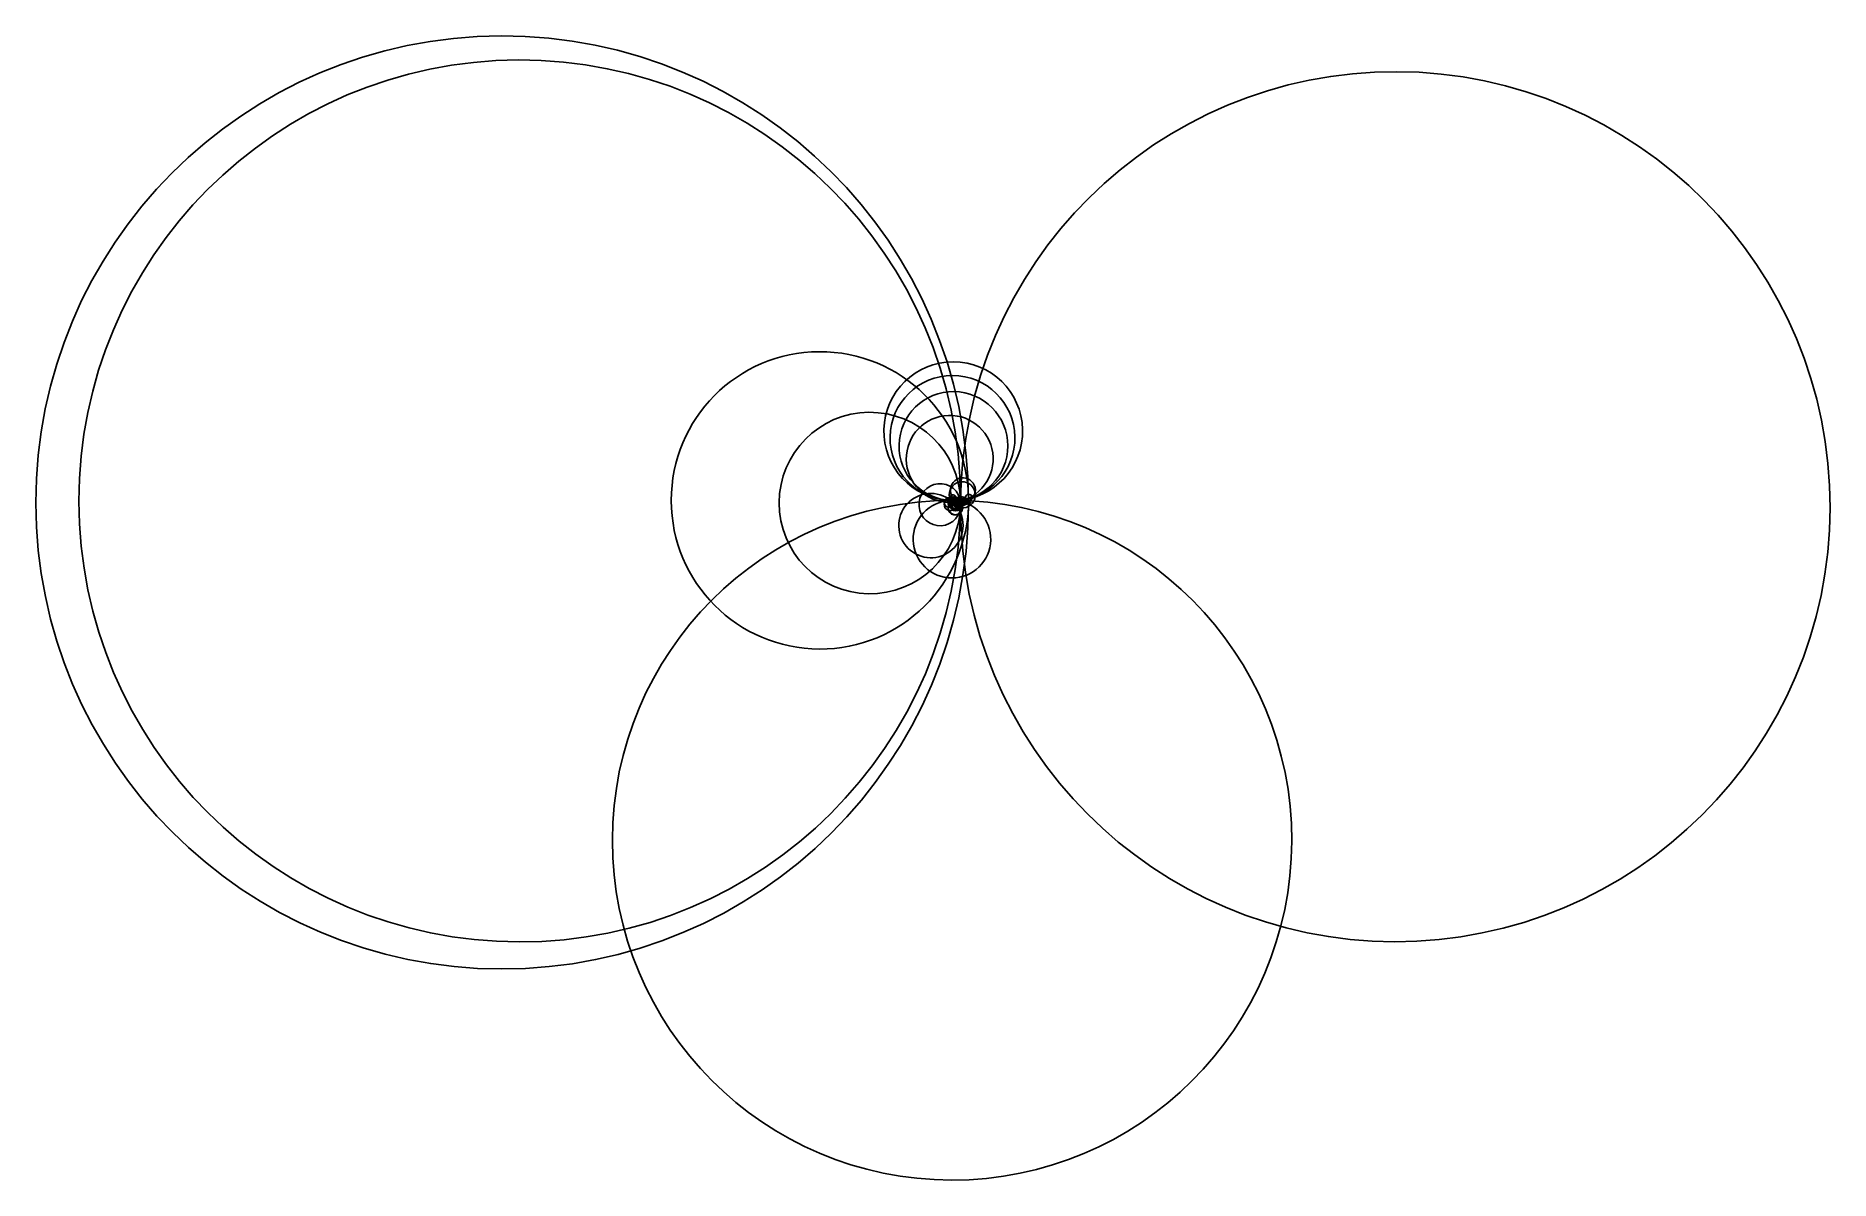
# Model space of a CAD drawing. Header units: metres. Extents: x -964 to 918, y -709 to 491.
import ezdxf

# ---------------------------------------------------------------- set-up
doc = ezdxf.new("R2010")
doc.units = ezdxf.units.M

msp = doc.modelspace()

# ---------------------------------------------------------------- linework, layer by layer
at = {"layer": 'MCD_Layer_0'}
for p, q in [((-6.262901, 6.65827), (-7.770516, 6.65827)), ((-7.748792, 2.496036), (-5.826258, 1.944258)), ((-7.588038, 6.288969), (-7.449007, 6.288969)), ((-7.566314, 2.313558), (-5.826258, 1.944258)), ((-5.826258, 1.944258), (-7.449007, 2.496036)), ((-5.826258, 1.944258), (-7.449007, 2.313558)), ((-5.826258, 1.944258), (-6.874249, 0.899469)), ((-5.826258, 1.944258), (-6.740819, 6.106491)), ((-6.419311, 2.313558), (-6.558341, 2.313558)), ((-6.462758, 3.690832), (-5.74588, 2.561207)), ((-6.184696, 4.212197), (-6.43669, 4.16875)), ((-6.396428, 0), (12.394303, 0)), ((-6.375864, 6.106491), (-5.826258, 1.944258)), ((-5.826258, 1.944258), (-6.349795, 3.838552)), ((-6.236833, 1.944258), (-6.236833, 2.496036)), ((-5.74588, 6.380207), (-6.110836, 6.462757)), ((-5.826258, 1.944258), (-5.97615, 4.299091)), ((-5.829941, 6.250694), (-5.826258, 1.944258)), ((-5.826258, 1.944258), (-5.826258, 6.250651)), ((-5.826258, 1.944258), (-5.389614, 6.154283)), ((-5.826258, 1.944258), (-5.771949, 5.472163)), ((-5.359201, 4.173095), (-5.826258, 1.944258)), ((-5.826258, 1.944258), (-5.454785, 3.890689)), ((-5.826258, 3.110813), (-5.41351, 2.893578)), ((-5.826258, 1.944258), (-5.826258, 3.106468)), ((-5.826258, 1.944258), (-5.826258, 2.976127)), ((-5.826258, 2.789304), (-3.041298, 2.850131)), ((-5.826258, 2.428693), (-5.430889, 2.689376)), ((-5.602505, 2.656791), (-5.826258, 1.944258)), ((-5.826258, 1.944258), (-5.826258, 2.289663)), ((-4.199163, 2.283145), (-5.826258, 1.944258)), ((-5.826258, 2.172355), (-2.250561, 2.211458)), ((-5.826258, 1.944258), (-4.112269, 2.087634)), ((-5.826258, 1.959373), (-1.519816, 1.95939)), ((-4.05796, 1.944258), (-5.826258, 1.944258)), ((-4.570636, 1.944258), (-5.826258, 1.944258)), ((-1.420721, 1.944258), (-5.826258, 1.944258)), ((-1.664025, 1.944258), (-5.826258, 1.944258)), ((-5.826258, 1.944258), (-5.826258, 0.204201)), ((-5.826258, 1.944258), (-5.826258, 1.029696)), ((-5.826258, 1.944258), (-5.826258, 1.325137)), ((-5.826258, 1.944258), (-5.826258, 0.503986)), ((-5.826258, 1.944258), (-5.826258, 1.333826)), ((-3.562663, 1.944258), (-5.826258, 1.944258)), ((-1.519843, 1.944258), (-5.826258, 1.944258)), ((-5.826258, 1.944258), (-5.826258, 1.212174)), ((-5.826258, 1.425065), (-3.410598, 1.555407)), ((-5.826258, 1.212174), (-5.274479, 1.212174)), ((-5.826258, 0), (-1.664025, 0.321509)), ((-5.741536, 5.055071), (-5.798017, 4.798733)), ((-5.63509, 3.045642), (-5.756742, 1.944258)), ((-5.548196, 2.532966), (-5.752398, 2.902267)), ((-5.68071, 3.955859), (-5.511266, 4.051443)), ((-5.639435, 1.351205), (-5.639435, 1.944258)), ((-5.274479, 1.029696), (-3.879827, 1.944258)), ((-1.664025, 0.503986), (-5.274479, 1.944258)), ((-5.213653, 2.663308), (-4.879111, 1.944258)), ((-5.18324, 2.806683), (-4.805251, 2.689376)), ((-5.181068, 4.107924), (-4.955143, 4.381641)), ((-3.881999, 1.996395), (-4.120959, 2.504726)), ((-3.601766, 1.177417), (-3.588732, 1.029696)), ((-1.282163, 1.833468), (-3.411071, 4.194818)), ((-3.380186, 1.703127), (-3.31067, 1.944258)), ((-3.360672, 4.77223), (-3.115631, 5.452178)), ((-1.282163, 1.833468), (-3.237283, 4.194818)), ((-3.216862, 4.588449), (-3.040467, 5.228425)), ((-2.732824, 2.141942), (-3.032609, 1.944258)), ((-2.741513, 2.806683), (-2.276629, 1.944258)), ((-1.282163, 1.833468), (-2.628589, 4.194818)), ((-2.577755, 4.706191), (-2.501288, 5.021182)), ((-1.282163, 1.833468), (-2.454366, 4.194818)), ((-2.410484, 4.659703), (-2.262764, 5.163689)), ((-1.282163, 1.833967), (-2.331204, 1.833468)), ((-2.250561, 2.780615), (-1.8074, 2.411315)), ((-1.897808, 1.843026), (-1.282163, 1.833468)), ((-1.86305, 2.006388), (-1.282163, 1.833468)), ((-1.846502, 1.394652), (-1.846502, 1.944258)), ((-1.281728, 1.75396), (-1.697517, 1.79089)), ((-1.683614, 2.350054), (-1.282163, 1.833468)), ((-1.282163, 1.894294), (-1.483757, 1.906459)), ((-1.282163, 2.27576), (-1.378181, 2.280104)), ((-1.299069, 0.182478), (-1.299069, 1.944258)), ((-1.282163, 6.635677), (-0.867243, 6.598313)), ((-0.666517, 6.54661), (-1.282163, 1.833468)), ((-1.282163, 6.494908), (-1.081002, 6.483177)), ((-0.701275, 6.382815), (-1.282163, 1.833468)), ((-1.282163, 6.113443), (-1.186144, 6.109098)), ((-0.880711, 6.039582), (-1.282163, 1.833468)), ((-0.301996, 5.163689), (-1.282163, 1.833468)), ((-1.282163, 1.833468), (0.846311, 4.194818)), ((-1.282163, 1.833468), (0.672523, 4.194818)), ((-1.282163, 1.833468), (0.064263, 4.194818)), ((-1.282163, 3.145571), (3.030397, 3.460128)), ((-1.282163, 2.943542), (2.978261, 3.316752)), ((-1.282163, 1.833468), (-1.282163, 3.145571)), ((-1.282163, 3.005671), (1.079188, 2.961789)), ((-1.282163, 1.833468), (-1.282163, 2.943542)), ((-1.282163, 2.631157), (2.667614, 2.910522)), ((-1.282163, 1.833468), (-1.282163, 2.631157)), ((-1.282163, 1.833468), (-0.767314, 2.585972)), ((-1.112284, 2.459106), (-1.282163, 2.441728)), ((-1.282163, 1.881466), (-1.282163, 1.833468)), ((-1.282163, 1.833468), (-1.282163, 0.521365)), ((3.430979, 1.833468), (-1.282163, 1.833468)), ((-1.282163, 1.833468), (-1.282163, 0.723394)), ((3.267184, 1.833468), (-1.282163, 1.833468)), ((-1.109243, 1.833468), (-1.282163, 1.833468)), ((-1.282163, 1.833468), (-1.282163, 1.035345)), ((2.923952, 1.833468), (-1.282163, 1.833468)), ((-0.765576, 1.833468), (-1.282163, 1.833468)), ((-1.282163, 1.833468), (-1.234165, 1.833468)), ((-1.282163, 1.833468), (-1.282163, 1.31862)), ((2.832279, 1.833468), (-1.282163, 1.833468)), ((-1.282163, 1.035345), (-0.509673, 0.756414)), ((-1.282163, 0.723394), (-0.82032, 0.350184)), ((-1.282163, 0.521365), (-0.872022, 0.206374)), ((-0.872022, 2.771926), (-1.13227, 2.449114)), ((-0.82032, 2.685031), (-0.989329, 2.414356)), ((-0.767314, 5.803665), (-0.470136, 5.486501)), ((-0.509673, 2.413053), (-0.678682, 2.234919)), ((-0.529659, 1.021007), (-0.212495, 0.852867)), ((-0.514018, 0), (-0.178171, 1.833468)), ((-0.427992, 0.075164), (0.045581, 1.833468)), ((-0.10996, 0.614342), (0.252824, 1.833468)), ((0.012996, 3.683446), (-0.063037, 3.368454)), ((1.075924, 0.707545), (0, 0)), ((0, 0), (0.000044, 0)), ((0.797485, 0.674044), (0.073543, 0.712495)), ((0.613869, 2.813635), (0.110317, 1.833468)), ((0.652103, 3.801188), (0.475708, 3.161212)), ((0.796347, 3.617406), (0.551306, 2.937459)), ((1.488063, 6.57572), (2.8132, 6.57572)), ((1.509786, 6.20642), (3.349772, 2.044187)), ((1.787848, 6.006563), (1.683575, 6.154283)), ((2.268335, 3.052594), (1.905551, 1.833468)), ((3.260705, 2.126736), (1.965981, 6.036976)), ((2.586368, 3.591338), (2.112794, 1.833468)), ((2.672393, 3.666936), (2.336547, 1.833468)), ((2.483002, 6.110836), (3.421459, 3.299808)), ((2.667614, 1.253449), (2.837058, 1.432017)), ((2.688034, 1.66359), (2.8149, 1.833468)), ((2.973954, 6.758198), (2.973954, 6.20642)), ((2.978261, 0.981905), (3.147704, 1.25258)), ((3.030397, 0.895011), (3.290645, 1.217823)), ((7.316493, 2.198424), (3.249843, 2.044187)), ((3.349772, 2.044187), (3.349771, 6.359067)), ((3.349772, 2.044187), (5.120241, 6.388897)), ((3.349772, 2.044187), (4.264333, 6.20642)), ((3.929791, 6.20642), (3.349772, 2.044187)), ((3.349772, 3.905895), (7.881305, 3.905895)), ((3.349772, 2.044187), (3.349772, 3.623489)), ((3.349772, 3.128192), (7.459868, 3.106468)), ((3.349772, 2.044187), (3.349772, 2.624206)), ((3.349772, 1.320792), (7.512005, 2.124564)), ((3.349772, 2.081117), (3.432321, 1.95512)), ((3.349772, 2.044187), (3.349772, 0)), ((5.135448, 2.044187), (3.349772, 2.044187)), ((7.664672, 2.044187), (3.349772, 2.044187)), ((3.349772, 2.040487), (3.349772, 2.044187)), ((3.349772, 2.044187), (3.349772, 0.273717)), ((7.694483, 2.044187), (3.349772, 2.044187)), ((3.349772, 1.507615), (7.694483, 1.372929)), ((4.112268, 6.388897), (4.112268, 6.57572)), ((4.959487, 6.336761), (4.777009, 6.115181)), ((6.45624, 5.658986), (6.777749, 5.658986)), ((7.952993, 1.496753), (6.638718, 5.841464)), ((6.777749, 1.861709), (6.660442, 1.861709)), ((7.952993, 1.496753), (6.660442, 1.679231)), ((6.777749, 5.841464), (7.952993, 1.496753)), ((7.464213, 4.377296), (7.464213, 5.658986)), ((7.512005, 0), (8.063783, 2.044187)), ((7.620623, 2.963093), (7.694483, 2.044187)), ((8.26364, 4.559774), (7.646691, 4.559774)), ((8.78935, 2.226664), (7.668415, 2.226664)), ((7.694483, 0.182478), (7.694483, 2.044187)), ((7.952993, 1.496753), (8.537357, 5.111552)), ((9.110859, 5.111552), (7.952993, 1.496753)), ((8.446118, 3.851586), (7.952993, 1.496753)), ((7.952993, 1.496753), (8.26364, 3.556146)), ((8.832797, 3.556146), (7.952993, 1.496753)), ((7.952993, 1.496753), (7.952993, 2.789305)), ((7.952993, 1.496753), (7.952993, 2.654618)), ((7.952993, 2.467796), (12.480182, 0.182478)), ((7.952993, 2.424349), (9.117376, 2.424349)), ((7.952993, 1.496753), (7.952993, 2.376557)), ((7.952993, 2.081117), (12.115226, 2.211458)), ((7.952993, 1.190451), (11.932748, 2.081117)), ((8.880589, 2.044186), (7.952993, 1.496753)), ((7.952993, 1.496753), (7.952993, 1.989878)), ((7.952993, 1.989878), (11.016014, 1.937741)), ((9.245545, 1.679231), (7.952993, 1.496753)), ((8.774144, 1.496753), (7.952993, 1.496753)), ((10.307826, 1.496753), (7.952993, 1.496753)), ((11.932748, 1.496753), (7.952993, 1.496753)), ((8.500427, 1.496753), (7.952993, 1.496753)), ((7.952993, 1.496753), (7.952993, 1.029696)), ((7.952993, 1.496753), (7.952993, 1.434701)), ((12.480182, 1.496753), (7.952993, 1.496753)), ((7.952993, 0.503986), (12.115226, 0.503986)), ((7.952993, 0.321509), (8.500427, 0.021724)), ((8.063783, 4.088373), (8.063783, 2.044187)), ((8.26364, 4.034064), (8.393981, 3.981927)), ((8.650319, 4.677081), (8.446118, 4.677081)), ((8.500427, 1.029696), (10.490304, 1.496753)), ((8.719835, 5.29403), (8.924036, 5.29403)), ((8.934898, 2.606826), (8.934898, 1.496753)), ((9.063067, 2.226664), (9.01093, 2.100668)), ((10.194864, 2.194079), (10.194864, 1.496753)), ((10.695107, 1.498326), (10.855861, 1.498326)), ((10.885673, 1.8074), (10.833537, 1.496753)), ((11.007926, 2.150033), (10.877585, 2.571469)), ((10.990547, 3.944398), (12.141896, 2.810429)), ((10.994892, 1.311503), (11.042684, 1.36364)), ((11.038339, 2.706156), (11.824132, 1.311503)), ((11.346813, 6.073307), (11.042684, 5.886484)), ((11.824132, 1.311503), (11.064407, 4.126876)), ((11.233851, 2.150033), (11.099165, 2.371613)), ((11.824132, 1.311503), (11.24254, 1.906729)), ((11.281643, 5.095747), (11.824132, 1.311503)), ((11.342469, 4.717757), (11.285988, 4.908924)), ((11.289731, 1.8074), (11.289731, 1.496753)), ((11.455431, 5.925586), (11.824132, 1.311503)), ((11.824132, 1.311503), (11.581428, 5.334706)), ((11.824132, 1.311503), (11.637909, 6.155856)), ((11.824132, 1.681403), (11.793719, 2.068082)), ((12.684985, 5.886484), (11.824132, 1.311503)), ((11.824132, 1.311503), (12.684985, 5.838692)), ((11.824132, 1.311503), (12.346097, 5.404221)), ((12.254858, 2.949459), (11.824132, 1.311503)), ((12.932633, 2.262995), (11.824132, 1.311503)), ((11.824132, 1.968154), (15.460655, 2.172356)), ((11.824132, 2.133253), (13.879181, 1.034041)), ((11.824132, 1.311503), (11.824132, 1.989878)), ((11.824132, 1.942086), (16.581591, 1.876915)), ((11.824132, 1.916018), (12.766935, 1.768297)), ((11.824132, 1.311503), (11.824132, 1.8074)), ((11.824132, 1.311503), (11.824132, 1.65968)), ((11.824132, 1.311503), (11.824132, 0.14772)), ((15.047908, 1.311503), (11.824132, 1.311503)), ((12.441081, 1.311503), (11.824132, 1.311503)), ((11.824132, 1.311503), (11.824132, 0.52571)), ((11.824132, 1.311503), (11.824132, 0.59957)), ((11.889303, 1.311503), (11.824132, 1.311503)), ((14.952324, 1.311503), (11.824132, 1.311503)), ((15.460655, 1.311503), (11.824132, 1.311503)), ((16.325253, 1.311503), (11.824132, 1.311503)), ((13.218785, 1.311503), (11.824132, 1.311503)), ((11.824132, 0.986249), (15.9994, 1.186106)), ((11.824132, 1.077488), (15.16956, 0.986249)), ((11.824132, 0.430126), (16.029813, 0.29544)), ((11.824132, 0.364956), (13.218785, 0.182478)), ((12.002865, 5.964689), (11.889902, 5.977723)), ((11.907281, 5.452013), (12.128861, 5.365119)), ((12.058745, 2.263594), (11.932748, 1.496753)), ((12.071781, 0.812461), (11.976197, 1.246932)), ((11.980542, 2.428693), (12.354187, 1.311503)), ((12.484528, 1.368584), (12.258603, 1.311503)), ((12.415612, 5.304293), (12.480783, 5.087057)), ((12.627904, 1.398997), (12.454115, 1.129625)), ((12.589401, 1.698183), (12.715397, 1.837213)), ((12.66266, 0), (12.66266, 1.496753)), ((12.936978, 3.279657), (12.789258, 3.475169)), ((12.867462, 4.765549), (12.867462, 6.068962)), ((13.405607, 0), (13.405607, 1.311503)), ((15.551894, 1.8074), (15.278178, 1.311503)), ((15.295556, 0.938458), (15.469345, 1.311503)), ((15.856024, 0.078205), (15.443277, 0.130341)), ((15.730028, 0.256338), (15.451966, 1.311503)), ((16.112362, 1.377273), (16.142775, 1.311503)), ((16.399113, 1.942086), (16.316564, 1.824779)), ((16.538144, 1.79871), (16.551178, 1.311503))]:
    msp.add_line(p, q, dxfattribs=at)
for centre, radius, start, end in [((-475.162899, 1.876526), 489.122029, 0.24325, 359.819795), ((-456.830081, 3.441171), 462.332353, 0.257613, 359.809638), ((461.522259, -2.566578), 456.057776, 179.962211, 179.735149), ((-141.935679, 4.02952), 155.916958, 0.585016, 359.537587), ((-2.112196, 76.642381), 72.73616, 272.73571, 267.257733), ((-2.938404, 69.447386), 65.5096, 272.17864, 267.80011), ((-1.922954, 61.009992), 57.067167, 270.643372, 268.27021), ((-89.61688, 1.277821), 95.099629, 1.383227, 358.199775), ((-5.805176, 47.525612), 45.581355, 273.163924, 270.016167), ((-16.021131, -0.499164), 22.063139, 6.801216, 2.408239), ((7.35444, 9.856307), 13.740261, 210.609517, 202.685192), ((7.974075, 14.60015), 13.103403, 287.271159, 270.056237), ((-3.313385, -352.310155), 356.279141, 90.053423, 89.807486), ((-25.532912, -22.417929), 33.711534, 51.50505, 38.496357), ((-3.480735, -36.655088), 40.661698, 92.68205, 87.390807), ((-5.29166, -0.48697), 6.249107, 85.740258, 343.464218), ((-6.388232, 1.712918), 5.097881, 48.421372, 305.244286), ((-4.688702, 4.345254), 3.460896, 10.168095, 349.831905), ((-5.105529, 3.946688), 2.850027, 0.093294, 0.093294), ((-4.549314, 3.966842), 3.267215, 359.641921, 359.641921), ((-0.633105, -4.215976), 6.95689, 55.074686, 28.045322), ((-4.388826, 0.935441), 3.106669, 104.6588, 285.421414), ((0.264958, -3.451644), 7.64577, 92.408401, 87.198115), ((-3.80329, 2.44593), 3.135639, 295.286097, 245.461616), ((-6.325813, 1.96123), 0.499844, 179.057653, 1.945777), ((-3.753862, 0.74755), 2.707254, 93.550131, 23.647859), ((-1.780431, 1.641775), 4.460108, 148.717939, 247.422168), ((-5.479772, 2.28996), 1.83799, 15.410749, 105.31862), ((-3.445004, 3.264339), 2.518125, 289.534094, 214.403463), ((-5.766857, 2.083212), 0.145288, 114.13238, 286.979711), ((-5.783829, 2.00083), 0.062036, 133.15239, 294.227745), ((-5.268849, 3.352895), 1.420722, 258.392245, 113.100294), ((-4.760288, 3.149236), 1.534024, 225.981974, 73.099593), ((-5.304383, 2.928607), 1.054636, 246.529007, 119.659109), ((-5.679632, 2.038391), 0.146828, 219.87459, 176.995307), ((-5.774191, 2.012144), 0.062154, 286.267146, 146.899175), ((-5.769686, 1.998001), 0.058313, 247.166346, 165.963757), ((-5.715943, 2.012144), 0.115419, 197.102729, 216.027373), ((-6.646581, -0.107385), 2.241115, 45.615211, 68.528791), ((-5.422328, 2.097002), 0.421037, 339.924694, 163.610727), ((-5.546227, 2.097002), 0.304188, 202.988717, 210.141386), ((-5.805176, 3.796011), 1.851797, 269.602062, 277.773296), ((-5.80511, 3.795083), 1.850869, 269.603915, 277.775148), ((-5.80511, 2.139696), 0.195856, 266.254299, 294.326786), ((-5.783829, 4.397641), 2.453515, 269.405497, 337.43581), ((-0.47638, 0.743036), 5.279082, 163.997655, 123.351442), ((-1.441671, 3.222755), 4.206782, 325.785953, 241.278216), ((-1.214405, -0.86348), 4.650304, 200.642644, 152.292275), ((-3.053163, -110.579334), 114.565105, 91.165487, 91.235128), ((-2.518823, 116.183716), 112.2657, 268.502322, 271.518249), ((-2.574518, -135.261749), 139.25215, 88.75311, 91.155818), ((-2.299366, 6.852176), 3.058102, 338.747538, 240.92216), ((-1.861203, 2.209374), 3.495751, 80.46552, 38.918401), ((-0.917376, -0.254498), 4.398422, 106.7624, 73.705071), ((-3.272678, 2.288286), 2.034524, 81.883029, 348.061218), ((0.287934, -1.37379), 5.55367, 105.674936, 74.45214), ((31.648663, 67.63572), 73.521739, 239.869189, 243.390588), ((-2.25802, 2.534433), 3.115136, 352.1972, 153.098438), ((-2.224744, 2.532674), 3.476966, 285.729322, 141.589032), ((-1.470571, 2.582392), 3.357642, 86.783253, 231.445699), ((-2.366675, -53.573354), 57.482362, 88.641742, 92.314952), ((-2.220195, 1.981022), 2.46331, 125.355391, 54.665934), ((-1.756282, 2.116774), 2.855429, 25.874659, 231.340594), ((-3.863681, 1.052996), 2.934197, 80.267735, 100.737684), ((-2.958104, 2.748293), 1.969223, 332.318168, 134.112382), ((-1.564888, 3.603319), 2.716706, 135.195696, 224.637394), ((-1.382863, 0.972508), 3.142152, 343.95854, 156.34768), ((-1.493187, 3.649982), 2.710385, 138.434102, 222.082887), ((-2.782069, 3.157796), 1.389, 281.88987, 214.882658), ((-3.792268, -30.948513), 34.938489, 89.303467, 90.557441), ((-1.798177, 4.108323), 2.299555, 180.66091, 282.967459), ((-2.672938, 1.901354), 1.391189, 182.463529, 1.398075), ((-2.404404, 1.008432), 3.353388, 14.24275, 118.281096), ((-2.335378, 2.888425), 1.540751, 43.225343, 219.762762), ((-3.856945, -296.914443), 300.904356, 89.906836, 89.999492), ((-0.57806, 2.021549), 3.241399, 155.555166, 204.99963), ((-1.239734, -2.00978), 3.843332, 90.379516, 130.309784), ((-1.303955, 1.622417), 2.355555, 22.626143, 337.508364), ((-0.169865, 3.969759), 3.475716, 180.0153, 180.0153), ((-1.10427, 4.342046), 2.504073, 39.49736, 320.141514), ((-1.000562, 3.642514), 2.5996, 43.997628, 315.901496), ((-1.187956, 4.39947), 2.351965, 30.331717, 330.009003), ((-3.025054, 2.179923), 3.785813, 262.430873, 97.336394), ((-0.398557, 4.853254), 3.119668, 7.049608, 254.872584), ((1.082391, -0.346785), 4.896801, 200.471211, 159.765198), ((-1.340966, 3.423878), 2.21675, 14.68767, 167.094463), ((-1.27318, 3.050897), 2.565, 210.117133, 149.930121), ((-3.216068, 3.564564), 2.550736, 319.303597, 95.95361), ((-3.844545, 743.269135), 739.338469, 270.031561, 270.263227), ((-3.111574, 1.778772), 1.838446, 260.575361, 1.704888), ((-2.342234, 1.85044), 1.060207, 179.562904, 0.917215), ((-1.586581, 11.419871), 7.279663, 255.555709, 284.448474), ((-1.261147, 3.914528), 2.0811, 192.418744, 270.355916), ((-2.324851, 3.990178), 0.695645, 357.880925, 357.880925), ((-3.496028, 36.560812), 32.611436, 271.080504, 271.32469), ((-2.103888, 2.112393), 3.583388, 8.35132, 98.469564), ((-1.068244, 3.445981), 1.525323, 98.062003, 95.433794), ((-1.4404, 34.511839), 30.571378, 268.472177, 270.166104), ((3.010464, 952.187408), 948.250701, 269.681815, 269.740627), ((-1.281237, 1.631421), 0.925877, 274.727174, 264.679416), ((-9.093291, 5.202051), 6.957037, 352.571305, 7.428695), ((0.852335, 2.027215), 2.500261, 2.723453, 300.814667), ((-1.436657, 0.718682), 0.070165, 352.507909, 352.507909), ((-0.239474, 3.964058), 1.112546, 181.208708, 181.208708), ((-1.376911, 39.794551), 35.853971, 270.040172, 272.373896), ((-0.207054, 2.87585), 1.07738, 80.590332, 11.178672), ((-2.02064, -3.62401), 8.409598, 64.215196, 84.962161), ((-1.262737, 3.733206), 2.247473, 269.50476, 19.273853), ((2.176725, 0.896445), 3.307743, 85.329866, 4.230475), ((3.457113, 3.379964), 4.060406, 296.931846, 242.969183), ((1.886773, 2.828528), 3.870348, 234.973371, 348.428036), ((5.42157, 8.503172), 7.2561, 218.723184, 230.849263), ((2.800816, 2.802268), 2.978624, 273.877738, 268.52631), ((0.742349, -476.410794), 480.377176, 89.826911, 90.108802), ((1.17056, 5.139177), 5.96598, 258.248327, 337.550364), ((0.572713, 0.300928), 0.646961, 38.93978, 140.494341), ((6.75243, -0.154289), 6.238484, 82.026096, 82.026096), ((3.374831, 2.044187), 2.830882, 311.49871, 311.49871), ((4.202251, 1.278284), 3.637985, 147.630803, 212.322361), ((-4.784581, 0.14389), 5.863797, 342.976984, 16.746462), ((3.409172, -0.537296), 2.581831, 90.941619, 214.414803), ((-2.470938, 0.578257), 3.566631, 339.528033, 20.605531), ((-1.348605, 1.248559), 2.297655, 344.943468, 14.747972), ((-2.619032, -9.983955), 11.663693, 62.278136, 72.366458), ((2.649696, 0.584635), 1.680229, 61.493462, 294.623565), ((3.24125, 1.010326), 2.420384, 334.246741, 154.713351), ((3.307893, 1.554499), 2.236028, 165.51482, 309.830497), ((4.428428, 1.502825), 3.043459, 326.440338, 213.47583), ((2.785468, 0.85618), 1.376846, 61.065441, 294.195543), ((3.482455, 1.11874), 2.545604, 226.602998, 134.48287), ((3.154069, 1.042866), 1.120374, 65.351779, 280.059828), ((4.759329, 1.66205), 2.544337, 96.709295, 82.586357), ((-2.712464, 5.762141), 7.751178, 309.689116, 321.453718), ((5.068625, -0.250291), 2.807026, 125.174125, 316.110738), ((3.379207, 0.192583), 1.851609, 237.10678, 89.860503), ((4.700315, 0.369151), 2.109728, 127.443049, 55.780565), ((1.478385, -0.200222), 4.582478, 29.326157, 72.410789), ((5.212655, 0.670808), 2.3363, 114.810768, 291.619302), ((6.779502, 1.230805), 3.751141, 128.155217, 205.476976), ((5.508502, 1.585955), 2.230198, 165.455857, 282.044), ((-0.169937, 2.325859), 4.271435, 325.48833, 31.069505), ((6.031212, 1.540047), 2.835244, 216.996056, 161.041246), ((3.37092, -0.697196), 2.741413, 333.246281, 89.732584), ((7.167657, 3.121613), 4.607092, 222.101694, 137.898306), ((1.136257, 0.973785), 4.44173, 345.864815, 45.427636), ((-0.865345, 1.123409), 6.435257, 349.573645, 28.136125), ((-130.553568, 135.638362), 190.630748, 315.508715, 316.380475), ((-49.955362, 2.691937), 55.520695, 356.387868, 3.350754), ((-1459.469012, -1.093497), 1464.926575, 359.965024, 0.084651), ((-2860.567143, 1.494343), 2866.05232, 359.931781, 0.080476), ((1.637726, 3.790804), 4.233399, 335.632961, 5.389543), ((-118.634455, 1.23444), 124.142517, 359.635776, 0.373727), ((9.379063, 4.011639), 2.8616, 330.238127, 240.109299), ((8.363568, 2.07726), 0.711028, 305.270624, 167.870346), ((9.773451, 1.936655), 1.872854, 120.149436, 166.415257), ((9.943139, 1.564639), 1.990435, 358.286056, 179.022883), ((9.16967, 1.354464), 1.224969, 186.670387, 173.329613), ((9.262597, 0.184635), 1.84804, 9.744394, 134.764674), ((10.299003, 1.611336), 1.884886, 164.467468, 113.64131), ((9.626223, 2.078944), 0.615004, 251.199413, 145.83143), ((11.57774, 2.091764), 1.584282, 202.059644, 80.257349), ((12.866821, 3.442093), 2.433027, 0.003122, 0.003122), ((14.220978, 6.87023), 3.513943, 279.703354, 226.99238), ((13.353426, 3.422602), 2.363578, 0.276416, 0.276416), ((11.431669, 1.311504), 0.392464, 0.000021, 172.366044), ((11.475239, 1.311908), 0.348894, 172.193921, 0.081001), ((12.952197, 132.820349), 129.386273, 269.346557, 269.808302), ((11.81998, 2.610441), 1.298944, 270.183174, 41.737333), ((12.384756, 1.920033), 0.609297, 203.057056, 267.124259), ((13.549174, 3.029991), 2.005729, 12.360167, 78.547286), ((-3.477181, 1.632157), 2.44751, 236.515839, 301.839199), ((-2.419621, 1.676289), 2.338463, 242.300316, 297.170868), ((-1.505579, 0.963104), 3.169451, 274.042161, 318.049375), ((-0.716405, -0.944837), 0.471634, 29.064301, 330.935699), ((1.148391, 6.309094), 6.594407, 259.472404, 280.733674), ((4.112606, 1.006978), 3.477695, 200.119769, 340.054616), ((2.170223, 3.395885), 3.599067, 252.75139, 271.072781), ((2.086326, 4.62787), 4.904339, 259.524619, 284.928771), ((5.432228, 2.138199), 3.157327, 227.033686, 313.1179)]:
    msp.add_arc(centre, radius, start, end, dxfattribs=at)

doc.saveas('drawing.dxf')
